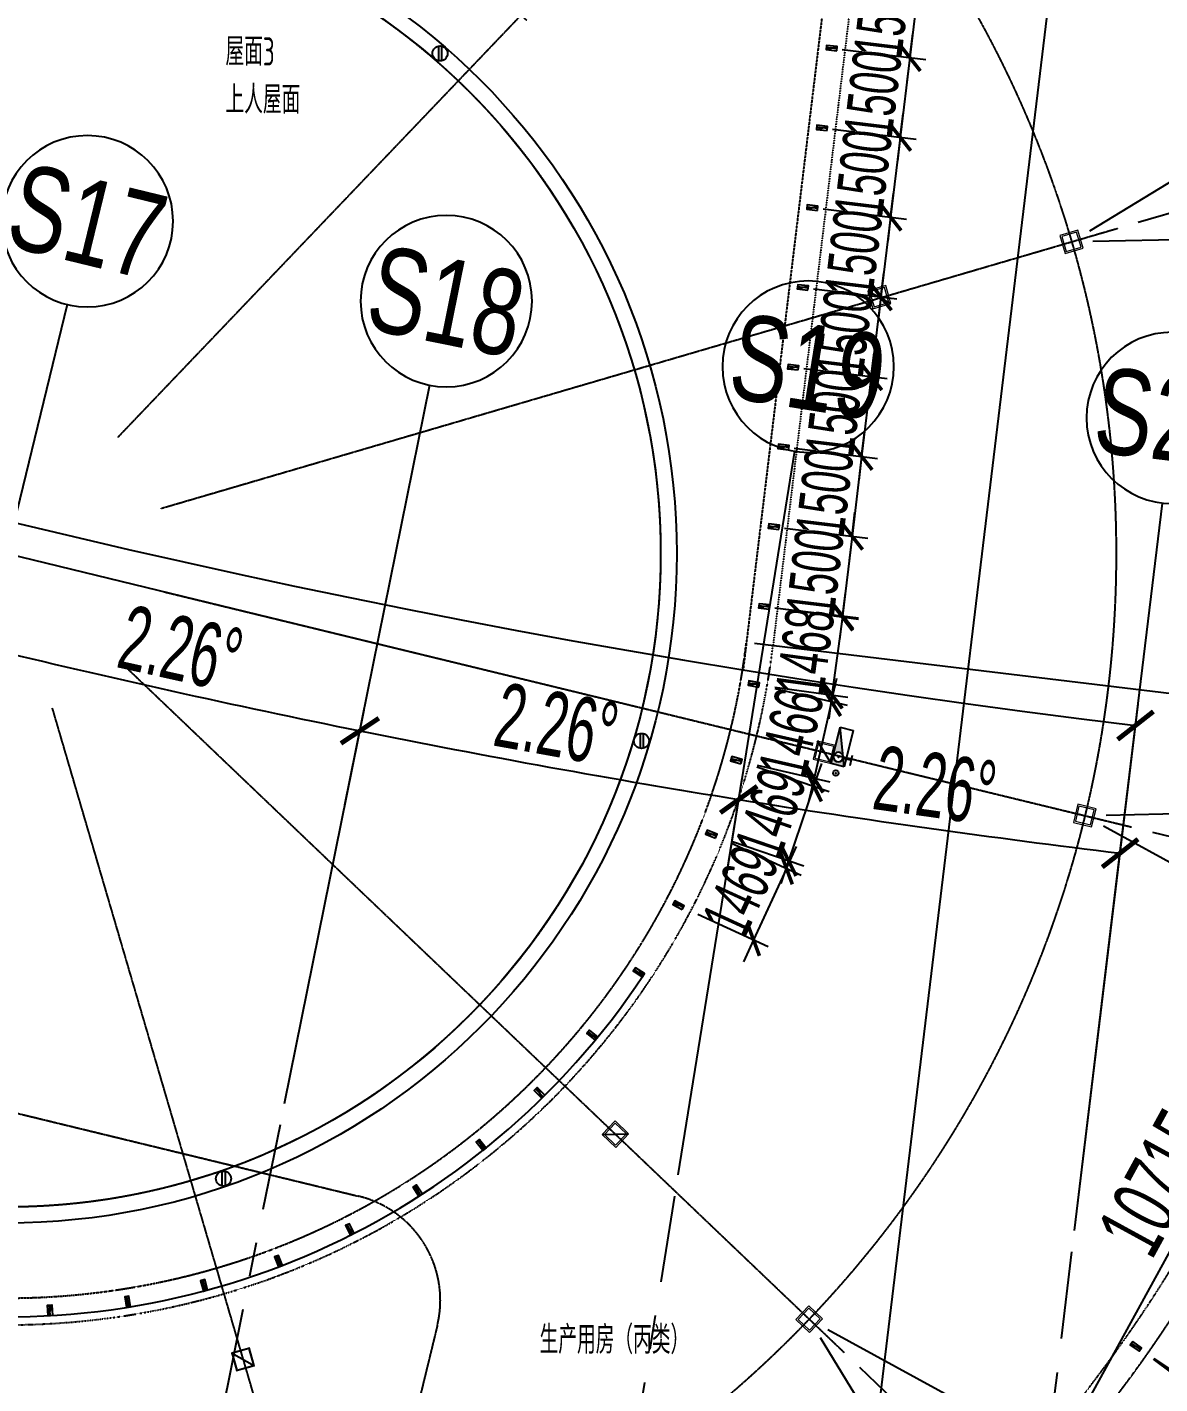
# Model space of a CAD drawing. Extents: x -668578 to 2331563, y -1202445 to 1620273.
# Drawn here: x 837831 to 858967, y 99493 to 124823 of the extents above; entities that cross this region are included whole.
import ezdxf
from ezdxf.enums import TextEntityAlignment as Align

# ---------------------------------------------------------------- set-up
doc = ezdxf.new("R2010")
doc.units = 0
for name, pattern in [('CENTER2', [28.575, 19.05, -3.175, 3.175, -3.175]), ('Continuous-STLayerSet-Col', [0]), ('DASH', [0.35, 0.25, -0.1]), ('DOT2', [0.125, 0, -0.125]), ('DOTE', [2.42, 2, -0.2, 0.02, -0.2])]:
    doc.linetypes.add(name, pattern=pattern)
doc.layers.get('0').update_dxf_attribs({"color": 8})
doc.layers.get('Defpoints').update_dxf_attribs({"color": 8})
for name, color, linetype in [('#标注', 8, 'Continuous'), ('#轴线', 8, 'CENTER2'), ('A-AL', 8, 'Continuous'), ('A-DIMS-150', 8, 'Continuous'), ('A-FLOR-OTLN', 8, 'DOT2'), ('A-ROOF-DRAN', 8, 'Continuous'), ('A-WIND-FRAM', 8, 'Continuous'), ('C-AXIS', 8, 'DOTE'), ('dim', 8, 'Continuous'), ('EQUIP_雨水斗', 8, 'Continuous'), ('G-PATT', 8, 'Continuous'), ('PUB_HATCH', 8, 'Continuous'), ('建-文字', 8, 'Continuous'), ('水-消防-消火栓', 8, 'Continuous'), ('水-消防-消火栓-标识', 8, 'Continuous')]:
    doc.layers.add(name, color=color, linetype=linetype)
doc.layers.add('平立面图柱', color=8, linetype='Continuous', lineweight=18)
doc.styles.add('JHZX', font='jrs.shx', dxfattribs={"width": 0.6, "bigfont": 'jhz.shx'})
doc.styles.add('XD2008', font='xd-hzs.shx', dxfattribs={"width": 0.7, "bigfont": 'xd-hztxt.shx'})
doc.dimstyles.new('JZBZ-300', dxfattribs={"dimscale": 300, "dimtxt": 3, "dimasz": 1.5, "dimexe": 1, "dimexo": 1, "dimgap": 0.5, "dimtad": 1, "dimdec": 0, "dimdsep": 46, "dimtxsty": 'JHZX', "dimblk1": 'ARCHTICK', "dimblk2": 'ARCHTICK', "dimsah": 1, "dimcen": 0, "dimclrd": 1, "dimclre": 1, "dimclrt": 2, "dimazin": 2, "dimtfac": 1, "dimtdec": 0, "dimtix": 1, "dimtmove": 0, "dimatfit": 3, "dimfxl": 0, "dimtolj": 1, "dimlwd": -1, "dimlwe": -1, "dimarcsym": 0})
doc.dimstyles.new('JZBZ-400', dxfattribs={"dimscale": 400, "dimtxt": 3, "dimasz": 1.5, "dimexe": 1, "dimexo": 1, "dimgap": 0.5, "dimtad": 1, "dimdec": 0, "dimdsep": 46, "dimtxsty": 'JHZX', "dimblk1": 'ARCHTICK', "dimblk2": 'ARCHTICK', "dimsah": 1, "dimcen": 0, "dimclrd": 1, "dimclre": 1, "dimclrt": 2, "dimazin": 2, "dimtfac": 1, "dimtdec": 0, "dimtix": 1, "dimtmove": 0, "dimatfit": 3, "dimfxl": 0, "dimtolj": 1, "dimlwd": -1, "dimlwe": -1, "dimarcsym": 0})

# ---------------------------------------------------------------- blocks, each defined once
blk = doc.blocks.new('_ARCHTICK')
at = {"color": 0, "linetype": 'ByBlock', "const_width": 0.15}
blk.add_lwpolyline([(-0.5, -0.5), (0.5, 0.5)], dxfattribs=at)
blk = doc.blocks.new('*D2918')
at = {"layer": '#标注', "ltscale": 300, "transparency": 16777216}
for p, q in [((52517, 44290), (60086, 50671)), ((174425, -21557), (175612, -11729))]:
    blk.add_line(p, q, dxfattribs=at)
blk.add_arc((197092, 166179), 179600, 220.13382, 263.11563, dxfattribs=at)
at = {"layer": 'Defpoints', "color": 0, "ltscale": 300, "transparency": 16777216}
for p in [(197092, 166179), (52212, 44032), (92699, 20035), (174378, -21955)]:
    blk.add_point(p, dxfattribs=at)
at = {"layer": '#标注', "ltscale": 300, "transparency": 16777216, "xscale": 600, "yscale": 600, "zscale": 600}
for p, rotation in [((59781, 50414), 130.1338192809486), ((175564, -12126), 353.1156299250185)]:
    blk.add_blockref('_ARCHTICK', p, dxfattribs=dict(at, rotation=rotation))
at = {"layer": '#标注', "ltscale": 300, "transparency": 16777216, "insert": (112118, 8861), "char_height": 1200, "attachment_point": 5, "rotation": 331.6247, "style": 'JHZX'}
blk.add_mtext('\\A1;42.98°', dxfattribs=at)
blk = doc.blocks.new('*D2936')
at = {"layer": '#标注', "ltscale": 300, "transparency": 16777216}
for p, q in [((152399, -17563), (154172, -10276)), ((159687, -19184), (161170, -11833))]:
    blk.add_line(p, q, dxfattribs=at)
blk.add_arc((197092, 166179), 182000, 256.32903, 258.59123, dxfattribs=at)
at = {"layer": 'Defpoints', "color": 0, "ltscale": 300, "transparency": 16777216}
for p in [(197092, 166179), (156408, -11215), (152305, -17952), (159608, -19576)]:
    blk.add_point(p, dxfattribs=at)
at = {"layer": '#标注', "ltscale": 300, "transparency": 16777216, "xscale": 600, "yscale": 600, "zscale": 600}
for p, rotation in [((154077, -10665), 166.329028023139), ((161091, -12225), 348.5912288879856)]:
    blk.add_blockref('_ARCHTICK', p, dxfattribs=dict(at, rotation=rotation))
at = {"layer": '#标注', "ltscale": 300, "transparency": 16777216, "insert": (157750, -10698), "char_height": 1200, "attachment_point": 5, "rotation": 347.4601, "style": 'JHZX'}
blk.add_mtext('\\A1;2.26°', dxfattribs=at)
blk = doc.blocks.new('*D2937')
at = {"layer": '#标注', "ltscale": 300, "transparency": 16777216}
for p, q in [((159687, -19184), (161170, -11833)), ((167033, -20516), (168225, -13112))]:
    blk.add_line(p, q, dxfattribs=at)
blk.add_arc((197092, 166179), 182000, 258.59123, 260.85343, dxfattribs=at)
at = {"layer": 'Defpoints', "color": 0, "ltscale": 300, "transparency": 16777216}
for p in [(197092, 166179), (163442, -12683), (159608, -19576), (166969, -20911)]:
    blk.add_point(p, dxfattribs=at)
at = {"layer": '#标注', "ltscale": 300, "transparency": 16777216, "xscale": 600, "yscale": 600, "zscale": 600}
for p, rotation in [((161091, -12225), 168.5912288879845), ((168161, -13507), 350.8534291851971)]:
    blk.add_blockref('_ARCHTICK', p, dxfattribs=dict(at, rotation=rotation))
at = {"layer": '#标注', "ltscale": 300, "transparency": 16777216, "insert": (164763, -12113), "char_height": 1200, "attachment_point": 5, "rotation": 349.7223, "style": 'JHZX'}
blk.add_mtext('\\A1;2.26°', dxfattribs=at)
blk = doc.blocks.new('*D2938')
at = {"layer": '#标注', "ltscale": 300, "transparency": 16777216}
for p, q in [((167033, -20516), (168225, -13112)), ((174425, -21557), (175324, -14111))]:
    blk.add_line(p, q, dxfattribs=at)
blk.add_arc((197092, 166179), 182000, 260.85343, 263.11563, dxfattribs=at)
at = {"layer": 'Defpoints', "color": 0, "ltscale": 300, "transparency": 16777216}
for p in [(197092, 166179), (170529, -13872), (166969, -20911), (174378, -21955)]:
    blk.add_point(p, dxfattribs=at)
at = {"layer": '#标注', "ltscale": 300, "transparency": 16777216, "xscale": 600, "yscale": 600, "zscale": 600}
for p, rotation in [((168161, -13507), 170.8534291851998), ((175277, -14509), 353.115629925021)]:
    blk.add_blockref('_ARCHTICK', p, dxfattribs=dict(at, rotation=rotation))
at = {"layer": '#标注', "ltscale": 300, "transparency": 16777216, "insert": (171826, -13251), "char_height": 1200, "attachment_point": 5, "rotation": 351.9845, "style": 'JHZX'}
blk.add_mtext('\\A1;2.26°', dxfattribs=at)
blk = doc.blocks.new('*D2939')
at = {"layer": '#标注', "ltscale": 300, "transparency": 16777216}
for p, q in [((-1773, -1481), (-9342, -7863)), ((165914, -92056), (164727, -101884))]:
    blk.add_line(p, q, dxfattribs=at)
blk.add_arc((197092, 166179), 269610, 220.13382, 263.11563, dxfattribs=at)
at = {"layer": 'Defpoints', "color": 0, "ltscale": 300, "transparency": 16777216}
for p in [(197092, 166179), (-1467, -1224), (40380, -53208), (165962, -91659)]:
    blk.add_point(p, dxfattribs=at)
at = {"layer": '#标注', "ltscale": 300, "transparency": 16777216, "xscale": 600, "yscale": 600, "zscale": 600}
for p, rotation in [((-9036, -7605), 130.1338192809485), ((164775, -101487), 353.1156299250187)]:
    blk.add_blockref('_ARCHTICK', p, dxfattribs=dict(at, rotation=rotation))
at = {"layer": '#标注', "ltscale": 300, "transparency": 16777216, "insert": (69342, -70334), "char_height": 1200, "attachment_point": 5, "rotation": 331.6247, "style": 'JHZX'}
blk.add_mtext('\\A1;42.98°', dxfattribs=at)
blk = doc.blocks.new('*U2924')
at = {"linetype": 'ByBlock'}
blk.add_line((0, -20), (0, 0), dxfattribs=at)
blk.add_circle((0, -24), 4, dxfattribs=at)
at = {"color": 253, "linetype": 'ByBlock', "style": 'JHZX', "width": 0.75}
blk.add_attdef('AXES', text='', height=4, dxfattribs=at).set_placement((0, -24), align=Align.MIDDLE_CENTER)
blk = doc.blocks.new('*D2978')
at = {"layer": '#标注', "ltscale": 300, "transparency": 16777216}
for p, q in [((170416, -24107), (175840, -29286)), ((160688, -30028), (162797, -37226))]:
    blk.add_line(p, q, dxfattribs=at)
blk.add_arc((154503, -8916), 29100, 286.329, 316.329, dxfattribs=at)
at = {"layer": 'Defpoints', "color": 0, "ltscale": 300, "transparency": 16777216}
for p in [(154503, -8916), (170126, -23831), (160576, -29644), (167409, -34997)]:
    blk.add_point(p, dxfattribs=at)
at = {"layer": '#标注', "ltscale": 300, "transparency": 16777216, "xscale": 600, "yscale": 600, "zscale": 600}
for p, rotation in [((175551, -29010), 46.32902802312653), ((162684, -36842), 196.3290280231278)]:
    blk.add_blockref('_ARCHTICK', p, dxfattribs=dict(at, rotation=rotation))
at = {"layer": '#标注', "ltscale": 300, "transparency": 16777216, "insert": (169217, -33089), "char_height": 1200, "attachment_point": 5, "rotation": 31.329, "style": 'JHZX'}
blk.add_mtext('\\A1;30°', dxfattribs=at)
blk = doc.blocks.new('*D2942')
at = {"layer": '#标注', "ltscale": 300, "transparency": 16777216}
for p, q in [((175879, -14115), (183167, -15888)), ((170416, -24107), (175840, -29286))]:
    blk.add_line(p, q, dxfattribs=at)
blk.add_arc((154503, -8916), 29100, 316.329, 346.329, dxfattribs=at)
at = {"layer": 'Defpoints', "color": 0, "ltscale": 300, "transparency": 16777216}
for p in [(154503, -8916), (175491, -14021), (170126, -23831), (178721, -25049)]:
    blk.add_point(p, dxfattribs=at)
at = {"layer": '#标注', "ltscale": 300, "transparency": 16777216, "xscale": 600, "yscale": 600, "zscale": 600}
for p, rotation in [((182778, -15793), 76.3290280231253), ((175551, -29010), 226.3290280231266)]:
    blk.add_blockref('_ARCHTICK', p, dxfattribs=dict(at, rotation=rotation))
at = {"layer": '#标注', "ltscale": 300, "transparency": 16777216, "insert": (179333, -22493), "char_height": 1200, "attachment_point": 5, "rotation": 61.329, "style": 'JHZX'}
blk.add_mtext('\\A1;30°', dxfattribs=at)
blk = doc.blocks.new('*D2943')
at = {"layer": '#标注', "ltscale": 300, "transparency": 16777216}
for p, q in [((175615, -2730), (182813, -622)), ((175879, -14115), (183167, -15888))]:
    blk.add_line(p, q, dxfattribs=at)
blk.add_arc((154503, -8916), 29100, 346.329, 16.329, dxfattribs=at)
at = {"layer": 'Defpoints', "color": 0, "ltscale": 300, "transparency": 16777216}
for p in [(175231, -2843), (154503, -8916), (183543, -10779), (175491, -14021)]:
    blk.add_point(p, dxfattribs=at)
at = {"layer": '#标注', "ltscale": 300, "transparency": 16777216, "xscale": 600, "yscale": 600, "zscale": 600}
for p, rotation in [((182429, -734), 106.3290280231238), ((182778, -15793), 256.3290280231252)]:
    blk.add_blockref('_ARCHTICK', p, dxfattribs=dict(at, rotation=rotation))
at = {"layer": '#标注', "ltscale": 300, "transparency": 16777216, "insert": (184395, -8222), "char_height": 1200, "attachment_point": 5, "rotation": 271.329, "style": 'JHZX'}
blk.add_mtext('\\A1;30°', dxfattribs=at)
blk = doc.blocks.new('*D2944')
at = {"layer": '#标注', "ltscale": 300, "transparency": 16777216}
for p, q in [((169694, 6997), (174873, 12422)), ((175615, -2730), (182813, -622))]:
    blk.add_line(p, q, dxfattribs=at)
blk.add_arc((154503, -8916), 29100, 16.329, 46.329, dxfattribs=at)
at = {"layer": 'Defpoints', "color": 0, "ltscale": 300, "transparency": 16777216}
for p in [(169418, 6708), (180584, 3991), (175231, -2843), (154503, -8916)]:
    blk.add_point(p, dxfattribs=at)
at = {"layer": '#标注', "ltscale": 300, "transparency": 16777216, "xscale": 600, "yscale": 600, "zscale": 600}
for p, rotation in [((174597, 12133), 136.3290280231255), ((182429, -734), 286.3290280231241)]:
    blk.add_blockref('_ARCHTICK', p, dxfattribs=dict(at, rotation=rotation))
at = {"layer": '#标注', "ltscale": 300, "transparency": 16777216, "insert": (180043, 6631), "char_height": 1200, "attachment_point": 5, "rotation": 301.329, "style": 'JHZX'}
blk.add_mtext('\\A1;30°', dxfattribs=at)
blk = doc.blocks.new('*D2989')
at = {"layer": '#标注', "ltscale": 300, "transparency": 16777216}
for p, q in [((169683, -23551), (172437, -28076)), ((163077, -33305), (172229, -27734)), ((160530, -29122), (163285, -33647))]:
    blk.add_line(p, q, dxfattribs=at)
at = {"layer": 'Defpoints', "color": 0, "ltscale": 300, "transparency": 16777216}
for p in [(169475, -23209), (172229, -27734), (160322, -28781)]:
    blk.add_point(p, dxfattribs=at)
at = {"layer": '#标注', "ltscale": 300, "transparency": 16777216, "xscale": 600, "yscale": 600, "zscale": 600}
for p, rotation in [((172229, -27734), 31.32902802313587), ((163077, -33305), 211.3290280231358)]:
    blk.add_blockref('_ARCHTICK', p, dxfattribs=dict(at, rotation=rotation))
at = {"layer": '#标注', "ltscale": 300, "transparency": 16777216, "insert": (167237, -29836), "char_height": 1200, "attachment_point": 5, "rotation": 31.329, "style": 'JHZX'}
blk.add_mtext('\\A1;10715', dxfattribs=at)
blk = doc.blocks.new('*D2979')
at = {"layer": '#标注', "ltscale": 300, "transparency": 16777216}
for p, q in [((169138, 6265), (173663, 9019)), ((173321, 8811), (178892, -342)), ((174709, -2888), (179234, -134))]:
    blk.add_line(p, q, dxfattribs=at)
at = {"layer": 'Defpoints', "color": 0, "ltscale": 300, "transparency": 16777216}
for p in [(168796, 6057), (178892, -342), (174368, -3096)]:
    blk.add_point(p, dxfattribs=at)
at = {"layer": '#标注', "ltscale": 300, "transparency": 16777216, "xscale": 600, "yscale": 600, "zscale": 600}
for p, rotation in [((173321, 8811), 121.3290280231698), ((178892, -342), 301.3290280231699)]:
    blk.add_blockref('_ARCHTICK', p, dxfattribs=dict(at, rotation=rotation))
at = {"layer": '#标注', "ltscale": 300, "transparency": 16777216, "insert": (176790, 4651), "char_height": 1200, "attachment_point": 5, "rotation": 301.329, "style": 'JHZX'}
blk.add_mtext('\\A1;10715', dxfattribs=at)
blk = doc.blocks.new('*D2980')
at = {"layer": '#标注', "ltscale": 300, "transparency": 16777216}
for p, q in [((174967, -14000), (179615, -16541)), ((174123, -25751), (179264, -16349)), ((169826, -23401), (174474, -25942))]:
    blk.add_line(p, q, dxfattribs=at)
at = {"layer": 'Defpoints', "color": 0, "ltscale": 300, "transparency": 16777216}
for p in [(174616, -13808), (179264, -16349), (169475, -23209)]:
    blk.add_point(p, dxfattribs=at)
at = {"layer": '#标注', "ltscale": 300, "transparency": 16777216, "xscale": 600, "yscale": 600, "zscale": 600}
for p, rotation in [((179264, -16349), 61.32902802313133), ((174123, -25751), 241.3290280231313)]:
    blk.add_blockref('_ARCHTICK', p, dxfattribs=dict(at, rotation=rotation))
at = {"layer": '#标注', "ltscale": 300, "transparency": 16777216, "insert": (175991, -20666), "char_height": 1200, "attachment_point": 5, "rotation": 61.329, "style": 'JHZX'}
blk.add_mtext('\\A1;10715', dxfattribs=at)
blk = doc.blocks.new('*D2981')
at = {"layer": '#标注', "ltscale": 300, "transparency": 16777216}
for p, q in [((174768, -3086), (180063, -2964)), ((179663, -2973), (179912, -13685)), ((175016, -13799), (180312, -13676))]:
    blk.add_line(p, q, dxfattribs=at)
at = {"layer": 'Defpoints', "color": 0, "ltscale": 300, "transparency": 16777216}
for p in [(174368, -3096), (174616, -13808), (179912, -13685)]:
    blk.add_point(p, dxfattribs=at)
at = {"layer": '#标注', "ltscale": 300, "transparency": 16777216, "xscale": 600, "yscale": 600, "zscale": 600}
for p, rotation in [((179663, -2973), 91.3290280230972), ((179912, -13685), 271.3290280230972)]:
    blk.add_blockref('_ARCHTICK', p, dxfattribs=dict(at, rotation=rotation))
at = {"layer": '#标注', "ltscale": 300, "transparency": 16777216, "insert": (180587, -8310), "char_height": 1200, "attachment_point": 5, "rotation": 271.329, "style": 'JHZX'}
blk.add_mtext('\\A1;10715', dxfattribs=at)
blk = doc.blocks.new('*D375')
at = {"layer": 'Defpoints', "color": 0, "ltscale": 300, "transparency": 16777216}
for p in [(859428, 101377), (858603, 100133), (860455, 98904)]:
    blk.add_point(p, dxfattribs=at)
at = {"layer": 'dim', "color": 1, "ltscale": 300, "transparency": 16777216}
for p, q in [((859678, 101212), (861530, 99983)), ((861280, 100149), (861529, 100524)), ((861280, 100149), (860455, 98904)), ((858853, 99967), (860705, 98739)), ((860455, 98904), (860206, 98529))]:
    blk.add_line(p, q, dxfattribs=at)
at = {"layer": 'dim', "color": 1, "ltscale": 300, "transparency": 16777216, "xscale": 450, "yscale": 450, "zscale": 450}
for p, rotation in [((861280, 100149), 236.439483456222), ((860455, 98904), 56.43948345622199)]:
    blk.add_blockref('_ARCHTICK', p, dxfattribs=dict(at, rotation=rotation))
at = {"layer": 'dim', "color": 2, "ltscale": 300, "transparency": 16777216, "insert": (860368, 99858), "char_height": 900, "attachment_point": 5, "rotation": 56.4395, "style": 'JHZX'}
blk.add_mtext('\\A1;1493', dxfattribs=at)
blk = doc.blocks.new('*D376')
at = {"layer": 'Defpoints', "color": 0, "ltscale": 300, "transparency": 16777216}
for p in [(858603, 100133), (857709, 98937), (859454, 97634)]:
    blk.add_point(p, dxfattribs=at)
at = {"layer": 'dim', "color": 1, "ltscale": 300, "transparency": 16777216}
for p, q in [((858843, 99954), (860588, 98651)), ((860348, 98830), (860617, 99191)), ((860348, 98830), (859454, 97634)), ((857950, 98757), (859695, 97454)), ((859454, 97634), (859185, 97273))]:
    blk.add_line(p, q, dxfattribs=at)
at = {"layer": 'dim', "color": 1, "ltscale": 300, "transparency": 16777216, "xscale": 450, "yscale": 450, "zscale": 450}
for p, rotation in [((860348, 98830), 233.2523697657277), ((859454, 97634), 53.25236976572771)]:
    blk.add_blockref('_ARCHTICK', p, dxfattribs=dict(at, rotation=rotation))
at = {"layer": 'dim', "color": 2, "ltscale": 300, "transparency": 16777216, "insert": (859420, 98591), "char_height": 900, "attachment_point": 5, "rotation": 53.2524, "style": 'JHZX'}
blk.add_mtext('\\A1;1493', dxfattribs=at)
blk = doc.blocks.new('*D474')
at = {"layer": 'Defpoints', "color": 0, "ltscale": 300, "transparency": 16777216}
for p in [(852924, 125931), (852744, 124442), (854302, 124254)]:
    blk.add_point(p, dxfattribs=at)
at = {"layer": 'dim', "color": 1, "ltscale": 300, "transparency": 16777216}
for p, q in [((854482, 125743), (854536, 126190)), ((853222, 125895), (854780, 125707)), ((854482, 125743), (854302, 124254)), ((853042, 124406), (854600, 124218)), ((854302, 124254), (854249, 123807))]:
    blk.add_line(p, q, dxfattribs=at)
at = {"layer": 'dim', "color": 1, "ltscale": 300, "transparency": 16777216, "xscale": 450, "yscale": 450, "zscale": 450}
for p, rotation in [((854482, 125743), 263.1156296219622), ((854302, 124254), 83.11562962196214)]:
    blk.add_blockref('_ARCHTICK', p, dxfattribs=dict(at, rotation=rotation))
at = {"layer": 'dim', "color": 2, "ltscale": 300, "transparency": 16777216, "insert": (853797, 125071), "char_height": 900, "attachment_point": 5, "rotation": 83.1156, "style": 'JHZX'}
blk.add_mtext('\\A1;1500', dxfattribs=at)
blk = doc.blocks.new('*D475')
at = {"layer": 'Defpoints', "color": 0, "ltscale": 300, "transparency": 16777216}
for p in [(852744, 124442), (852565, 122953), (854123, 122765)]:
    blk.add_point(p, dxfattribs=at)
at = {"layer": 'dim', "color": 1, "ltscale": 300, "transparency": 16777216}
for p, q in [((854302, 124254), (854356, 124701)), ((853042, 124406), (854600, 124218)), ((854302, 124254), (854123, 122765)), ((852862, 122917), (854420, 122729)), ((854123, 122765), (854069, 122318))]:
    blk.add_line(p, q, dxfattribs=at)
at = {"layer": 'dim', "color": 1, "ltscale": 300, "transparency": 16777216, "xscale": 450, "yscale": 450, "zscale": 450}
for p, rotation in [((854302, 124254), 263.1156296219622), ((854123, 122765), 83.11562962196214)]:
    blk.add_blockref('_ARCHTICK', p, dxfattribs=dict(at, rotation=rotation))
at = {"layer": 'dim', "color": 2, "ltscale": 300, "transparency": 16777216, "insert": (853617, 123581), "char_height": 900, "attachment_point": 5, "rotation": 83.1156, "style": 'JHZX'}
blk.add_mtext('\\A1;1500', dxfattribs=at)
blk = doc.blocks.new('*D476')
at = {"layer": 'Defpoints', "color": 0, "ltscale": 300, "transparency": 16777216}
for p in [(852565, 122953), (852385, 121464), (853943, 121276)]:
    blk.add_point(p, dxfattribs=at)
at = {"layer": 'dim', "color": 1, "ltscale": 300, "transparency": 16777216}
for p, q in [((854123, 122765), (854177, 123212)), ((852862, 122917), (854420, 122729)), ((854123, 122765), (853943, 121276)), ((852683, 121428), (854241, 121240)), ((853943, 121276), (853889, 120829))]:
    blk.add_line(p, q, dxfattribs=at)
at = {"layer": 'dim', "color": 1, "ltscale": 300, "transparency": 16777216, "xscale": 450, "yscale": 450, "zscale": 450}
for p, rotation in [((854123, 122765), 263.1156296219622), ((853943, 121276), 83.11562962196214)]:
    blk.add_blockref('_ARCHTICK', p, dxfattribs=dict(at, rotation=rotation))
at = {"layer": 'dim', "color": 2, "ltscale": 300, "transparency": 16777216, "insert": (853437, 122092), "char_height": 900, "attachment_point": 5, "rotation": 83.1156, "style": 'JHZX'}
blk.add_mtext('\\A1;1500', dxfattribs=at)
blk = doc.blocks.new('*D477')
at = {"layer": 'Defpoints', "color": 0, "ltscale": 300, "transparency": 16777216}
for p in [(852385, 121464), (852205, 119975), (853763, 119787)]:
    blk.add_point(p, dxfattribs=at)
at = {"layer": 'dim', "color": 1, "ltscale": 300, "transparency": 16777216}
for p, q in [((853943, 121276), (853997, 121722)), ((852683, 121428), (854241, 121240)), ((853943, 121276), (853763, 119787)), ((852503, 119939), (854061, 119751)), ((853763, 119787), (853709, 119340))]:
    blk.add_line(p, q, dxfattribs=at)
at = {"layer": 'dim', "color": 1, "ltscale": 300, "transparency": 16777216, "xscale": 450, "yscale": 450, "zscale": 450}
for p, rotation in [((853943, 121276), 263.1156296219622), ((853763, 119787), 83.11562962196214)]:
    blk.add_blockref('_ARCHTICK', p, dxfattribs=dict(at, rotation=rotation))
at = {"layer": 'dim', "color": 2, "ltscale": 300, "transparency": 16777216, "insert": (853257, 120603), "char_height": 900, "attachment_point": 5, "rotation": 83.1156, "style": 'JHZX'}
blk.add_mtext('\\A1;1500', dxfattribs=at)
blk = doc.blocks.new('*D478')
at = {"layer": 'Defpoints', "color": 0, "ltscale": 300, "transparency": 16777216}
for p in [(852205, 119975), (852025, 118485), (853583, 118297)]:
    blk.add_point(p, dxfattribs=at)
at = {"layer": 'dim', "color": 1, "ltscale": 300, "transparency": 16777216}
for p, q in [((853763, 119787), (853817, 120233)), ((852503, 119939), (854061, 119751)), ((853763, 119787), (853583, 118297)), ((852323, 118450), (853881, 118261)), ((853583, 118297), (853529, 117851))]:
    blk.add_line(p, q, dxfattribs=at)
at = {"layer": 'dim', "color": 1, "ltscale": 300, "transparency": 16777216, "xscale": 450, "yscale": 450, "zscale": 450}
for p, rotation in [((853763, 119787), 263.1156296219622), ((853583, 118297), 83.11562962196214)]:
    blk.add_blockref('_ARCHTICK', p, dxfattribs=dict(at, rotation=rotation))
at = {"layer": 'dim', "color": 2, "ltscale": 300, "transparency": 16777216, "insert": (853077, 119114), "char_height": 900, "attachment_point": 5, "rotation": 83.1156, "style": 'JHZX'}
blk.add_mtext('\\A1;1500', dxfattribs=at)
blk = doc.blocks.new('*D479')
at = {"layer": 'Defpoints', "color": 0, "ltscale": 300, "transparency": 16777216}
for p in [(852025, 118485), (851845, 116996), (853403, 116808)]:
    blk.add_point(p, dxfattribs=at)
at = {"layer": 'dim', "color": 1, "ltscale": 300, "transparency": 16777216}
for p, q in [((853583, 118297), (853637, 118744)), ((852323, 118450), (853881, 118261)), ((853583, 118297), (853403, 116808)), ((852143, 116960), (853701, 116772)), ((853403, 116808), (853350, 116361))]:
    blk.add_line(p, q, dxfattribs=at)
at = {"layer": 'dim', "color": 1, "ltscale": 300, "transparency": 16777216, "xscale": 450, "yscale": 450, "zscale": 450}
for p, rotation in [((853583, 118297), 263.1156296219622), ((853403, 116808), 83.11562962196214)]:
    blk.add_blockref('_ARCHTICK', p, dxfattribs=dict(at, rotation=rotation))
at = {"layer": 'dim', "color": 2, "ltscale": 300, "transparency": 16777216, "insert": (852898, 117625), "char_height": 900, "attachment_point": 5, "rotation": 83.1156, "style": 'JHZX'}
blk.add_mtext('\\A1;1500', dxfattribs=at)
blk = doc.blocks.new('*D480')
at = {"layer": 'Defpoints', "color": 0, "ltscale": 300, "transparency": 16777216}
for p in [(851845, 116996), (851666, 115507), (853224, 115319)]:
    blk.add_point(p, dxfattribs=at)
at = {"layer": 'dim', "color": 1, "ltscale": 300, "transparency": 16777216}
for p, q in [((853403, 116808), (853457, 117255)), ((852143, 116960), (853701, 116772)), ((853403, 116808), (853224, 115319)), ((851963, 115471), (853521, 115283)), ((853224, 115319), (853170, 114872))]:
    blk.add_line(p, q, dxfattribs=at)
at = {"layer": 'dim', "color": 1, "ltscale": 300, "transparency": 16777216, "xscale": 450, "yscale": 450, "zscale": 450}
for p, rotation in [((853403, 116808), 263.1156296219622), ((853224, 115319), 83.11562962196214)]:
    blk.add_blockref('_ARCHTICK', p, dxfattribs=dict(at, rotation=rotation))
at = {"layer": 'dim', "color": 2, "ltscale": 300, "transparency": 16777216, "insert": (852718, 116136), "char_height": 900, "attachment_point": 5, "rotation": 83.1156, "style": 'JHZX'}
blk.add_mtext('\\A1;1500', dxfattribs=at)
blk = doc.blocks.new('*D481')
at = {"layer": 'Defpoints', "color": 0, "ltscale": 300, "transparency": 16777216}
for p in [(851666, 115507), (851486, 114018), (853044, 113830)]:
    blk.add_point(p, dxfattribs=at)
at = {"layer": 'dim', "color": 1, "ltscale": 300, "transparency": 16777216}
for p, q in [((853224, 115319), (853278, 115766)), ((851963, 115471), (853521, 115283)), ((853224, 115319), (853044, 113830)), ((851784, 113982), (853342, 113794)), ((853044, 113830), (852990, 113383))]:
    blk.add_line(p, q, dxfattribs=at)
at = {"layer": 'dim', "color": 1, "ltscale": 300, "transparency": 16777216, "xscale": 450, "yscale": 450, "zscale": 450}
for p, rotation in [((853224, 115319), 263.1156296219622), ((853044, 113830), 83.11562962196214)]:
    blk.add_blockref('_ARCHTICK', p, dxfattribs=dict(at, rotation=rotation))
at = {"layer": 'dim', "color": 2, "ltscale": 300, "transparency": 16777216, "insert": (852538, 114646), "char_height": 900, "attachment_point": 5, "rotation": 83.1156, "style": 'JHZX'}
blk.add_mtext('\\A1;1500', dxfattribs=at)
blk = doc.blocks.new('*D482')
at = {"layer": 'Defpoints', "color": 0, "ltscale": 300, "transparency": 16777216}
for p in [(851684, 113994), (851488, 112539), (852849, 112356)]:
    blk.add_point(p, dxfattribs=at)
at = {"layer": 'dim', "color": 1, "ltscale": 300, "transparency": 16777216}
for p, q in [((853044, 113811), (853104, 114257)), ((851982, 113954), (853342, 113771)), ((853044, 113811), (852849, 112356)), ((851786, 112499), (853146, 112316)), ((852849, 112356), (852789, 111910))]:
    blk.add_line(p, q, dxfattribs=at)
at = {"layer": 'dim', "color": 1, "ltscale": 300, "transparency": 16777216, "xscale": 450, "yscale": 450, "zscale": 450}
for p, rotation in [((853044, 113811), 262.3346893337514), ((852849, 112356), 82.33468933375144)]:
    blk.add_blockref('_ARCHTICK', p, dxfattribs=dict(at, rotation=rotation))
at = {"layer": 'dim', "color": 2, "ltscale": 300, "transparency": 16777216, "insert": (852352, 113164), "char_height": 900, "attachment_point": 5, "rotation": 82.3347, "style": 'JHZX'}
blk.add_mtext('\\A1;1468', dxfattribs=at)
blk = doc.blocks.new('*D483')
at = {"layer": 'Defpoints', "color": 0, "ltscale": 300, "transparency": 16777216}
for p in [(851488, 112539), (851162, 111110), (852514, 110801)]:
    blk.add_point(p, dxfattribs=at)
at = {"layer": 'dim', "color": 1, "ltscale": 300, "transparency": 16777216}
for p, q in [((851781, 112473), (853133, 112164)), ((852841, 112230), (852941, 112669)), ((852841, 112230), (852514, 110801)), ((851454, 111043), (852807, 110734)), ((852514, 110801), (852414, 110362))]:
    blk.add_line(p, q, dxfattribs=at)
at = {"layer": 'dim', "color": 1, "ltscale": 300, "transparency": 16777216, "xscale": 450, "yscale": 450, "zscale": 450}
for p, rotation in [((852841, 112230), 257.1304843076357), ((852514, 110801), 77.13048430763568)]:
    blk.add_blockref('_ARCHTICK', p, dxfattribs=dict(at, rotation=rotation))
at = {"layer": 'dim', "color": 2, "ltscale": 300, "transparency": 16777216, "insert": (852093, 111649), "char_height": 900, "attachment_point": 5, "rotation": 77.1305, "style": 'JHZX'}
blk.add_mtext('\\A1;1466', dxfattribs=at)
blk = doc.blocks.new('*D484')
at = {"layer": 'Defpoints', "color": 0, "ltscale": 300, "transparency": 16777216}
for p in [(851162, 111110), (850689, 109719), (852039, 109260)]:
    blk.add_point(p, dxfattribs=at)
at = {"layer": 'dim', "color": 1, "ltscale": 300, "transparency": 16777216}
for p, q in [((851446, 111014), (852796, 110555)), ((852512, 110651), (852657, 111077)), ((852512, 110651), (852039, 109260)), ((850973, 109622), (852323, 109163)), ((852039, 109260), (851894, 108834))]:
    blk.add_line(p, q, dxfattribs=at)
at = {"layer": 'dim', "color": 1, "ltscale": 300, "transparency": 16777216, "xscale": 450, "yscale": 450, "zscale": 450}
for p, rotation in [((852512, 110651), 251.2266449746624), ((852039, 109260), 71.22664497466236)]:
    blk.add_blockref('_ARCHTICK', p, dxfattribs=dict(at, rotation=rotation))
at = {"layer": 'dim', "color": 2, "ltscale": 300, "transparency": 16777216, "insert": (851708, 110149), "char_height": 900, "attachment_point": 5, "rotation": 71.2266, "style": 'JHZX'}
blk.add_mtext('\\A1;1469', dxfattribs=at)
blk = doc.blocks.new('*D485')
at = {"layer": 'Defpoints', "color": 0, "ltscale": 300, "transparency": 16777216}
for p in [(850689, 109719), (850076, 108384), (851385, 107782)]:
    blk.add_point(p, dxfattribs=at)
at = {"layer": 'dim', "color": 1, "ltscale": 300, "transparency": 16777216}
for p, q in [((850962, 109594), (852272, 108992)), ((851999, 109117), (852187, 109526)), ((851999, 109117), (851385, 107782)), ((850348, 108259), (851658, 107657)), ((851385, 107782), (851198, 107373))]:
    blk.add_line(p, q, dxfattribs=at)
at = {"layer": 'dim', "color": 1, "ltscale": 300, "transparency": 16777216, "xscale": 450, "yscale": 450, "zscale": 450}
for p, rotation in [((851999, 109117), 245.3165771191543), ((851385, 107782), 65.31657711915425)]:
    blk.add_blockref('_ARCHTICK', p, dxfattribs=dict(at, rotation=rotation))
at = {"layer": 'dim', "color": 2, "ltscale": 300, "transparency": 16777216, "insert": (851147, 108700), "char_height": 900, "attachment_point": 5, "rotation": 65.3166, "style": 'JHZX'}
blk.add_mtext('\\A1;1469', dxfattribs=at)
blk = doc.blocks.new('*D2887')
at = {"layer": '平立面图柱', "color": 51, "linetype": 'Continuous-STLayerSet-Col', "lineweight": 18}
for p, q in [((119, 217), (-217, 119)), ((-217, 119), (-119, -217)), ((108, 197), (-197, 108)), ((-197, 108), (-108, -197)), ((197, -108), (108, 197)), ((217, -119), (119, 217)), ((-119, -217), (217, -119)), ((-108, -197), (197, -108))]:
    blk.add_line(p, q, dxfattribs=at)
blk = doc.blocks.new('*D2888')
at = {"layer": '平立面图柱', "color": 51, "linetype": 'Continuous-STLayerSet-Col', "lineweight": 18}
for p, q in [((-6, 247), (-247, -6)), ((-5, 205), (-205, -5)), ((247, 6), (-6, 247)), ((205, 5), (-5, 205)), ((5, -205), (205, 5)), ((6, -247), (247, 6)), ((-247, -6), (6, -247)), ((-205, -5), (5, -205))]:
    blk.add_line(p, q, dxfattribs=at)
blk = doc.blocks.new('*D2889')
at = {"layer": '平立面图柱', "color": 51, "linetype": 'Continuous-STLayerSet-Col', "lineweight": 18}
for p, q in [((-129, 211), (-211, -129)), ((-107, 175), (-175, -107)), ((211, 129), (-129, 211)), ((175, 107), (-107, 175)), ((107, -175), (175, 107)), ((129, -211), (211, 129)), ((-211, -129), (129, -211)), ((-175, -107), (107, -175))]:
    blk.add_line(p, q, dxfattribs=at)
blk = doc.blocks.new('*D2892')
at = {"layer": '平立面图柱', "color": 51, "linetype": 'Continuous-STLayerSet-Col', "lineweight": 18}
for p, q in [((119, 217), (-217, 119)), ((-217, 119), (-119, -217)), ((98, 180), (-180, 98)), ((-180, 98), (-98, -180)), ((180, -98), (98, 180)), ((217, -119), (119, 217)), ((-119, -217), (217, -119)), ((-98, -180), (180, -98))]:
    blk.add_line(p, q, dxfattribs=at)
blk = doc.blocks.new('*D2903')
at = {"layer": '平立面图柱', "color": 51, "linetype": 'Continuous-STLayerSet-Col', "lineweight": 18}
for p, q in [((-129, 211), (-211, -129)), ((-107, 175), (-175, -107)), ((211, 129), (-129, 211)), ((175, 107), (-107, 175)), ((107, -175), (175, 107)), ((129, -211), (211, 129)), ((-211, -129), (129, -211)), ((-175, -107), (107, -175))]:
    blk.add_line(p, q, dxfattribs=at)
blk = doc.blocks.new('*D2904')
at = {"layer": '平立面图柱', "color": 51, "linetype": 'Continuous-STLayerSet-Col', "lineweight": 18}
for p, q in [((-129, 211), (-211, -129)), ((-107, 175), (-175, -107)), ((211, 129), (-129, 211)), ((175, 107), (-107, 175)), ((107, -175), (175, 107)), ((129, -211), (211, 129)), ((-211, -129), (129, -211)), ((-175, -107), (107, -175))]:
    blk.add_line(p, q, dxfattribs=at)
blk = doc.blocks.new('*D2905')
at = {"layer": '平立面图柱', "color": 51, "linetype": 'Continuous-STLayerSet-Col', "lineweight": 18}
for p, q in [((119, 217), (-217, 119)), ((-217, 119), (-119, -217)), ((98, 180), (-180, 98)), ((-180, 98), (-98, -180)), ((180, -98), (98, 180)), ((217, -119), (119, 217)), ((-119, -217), (217, -119)), ((-98, -180), (180, -98))]:
    blk.add_line(p, q, dxfattribs=at)
blk = doc.blocks.new('*D2906')
at = {"layer": '平立面图柱', "color": 51, "linetype": 'Continuous-STLayerSet-Col', "lineweight": 18}
for p, q in [((119, 217), (-217, 119)), ((-217, 119), (-119, -217)), ((98, 180), (-180, 98)), ((-180, 98), (-98, -180)), ((180, -98), (98, 180)), ((217, -119), (119, 217)), ((-119, -217), (217, -119)), ((-98, -180), (180, -98))]:
    blk.add_line(p, q, dxfattribs=at)
blk = doc.blocks.new('*D2907')
at = {"layer": '平立面图柱', "color": 51, "linetype": 'Continuous-STLayerSet-Col', "lineweight": 18}
for p, q in [((-6, 247), (-247, -6)), ((-5, 205), (-205, -5)), ((247, 6), (-6, 247)), ((205, 5), (-5, 205)), ((5, -205), (205, 5)), ((6, -247), (247, 6)), ((-247, -6), (6, -247)), ((-205, -5), (5, -205))]:
    blk.add_line(p, q, dxfattribs=at)
blk = doc.blocks.new('*D2908')
at = {"layer": '平立面图柱', "color": 51, "linetype": 'Continuous-STLayerSet-Col', "lineweight": 18}
for p, q in [((-6, 247), (-247, -6)), ((-5, 205), (-205, -5)), ((247, 6), (-6, 247)), ((205, 5), (-5, 205)), ((5, -205), (205, 5)), ((6, -247), (247, 6)), ((-247, -6), (6, -247)), ((-205, -5), (5, -205))]:
    blk.add_line(p, q, dxfattribs=at)
blk = doc.blocks.new('消火栓箱-111')
blk.add_hatch(color=256).paths.add_polyline_path([(-200, -54), (-200, -60, -0.414214), (-110, -150, -1), (-290, -150, -0.414214), (-200, -60), (-200, -54), (-350, 0), (-350, -250), (350, -250)])
for p, q in [((350, 0), (-350, 0)), ((-350, 0), (350, -250)), ((-350, 0), (-350, -250)), ((-300, 100), (-100, 100)), ((-200, -60), (-200, 100)), ((350, -250), (350, 0)), ((-350, -250), (350, -250))]:
    blk.add_line(p, q)
blk.add_circle((-200, -150), 90)
blk.add_point((-200, -150))
at = {"layer": '水-消防-消火栓'}
blk.add_arc((-350, 0), 700, 359.9687, 0, dxfattribs=at)
blk = doc.blocks.new('立管-R75-1')
at = {"linetype": 'Continuous'}
blk.add_circle((0, 0), 75, dxfattribs=at)
blk.add_point((0, 0), dxfattribs=at)
blk = doc.blocks.new('幕墙分隔')
for p, q in [((-40, -100), (40, 100)), ((0, 100), (0, -100))]:
    blk.add_line(p, q)
blk.add_lwpolyline([(-40, 100), (40, 100), (40, -100), (-40, -100)], close=True)
blk = doc.blocks.new('$TwtSys$00000139')
at = {"layer": 'EQUIP_雨水斗'}
for p, q in [((-19, 92), (-19, -92)), ((19, 92), (19, -92))]:
    blk.add_line(p, q, dxfattribs=at)
blk.add_circle((0, 0), 93.8, dxfattribs=at)
blk = doc.blocks.new('hgtbrsrree')
at = {"layer": 'EQUIP_雨水斗', "xscale": 1.5, "yscale": 1.5, "zscale": 1.5}
blk.add_blockref('$TwtSys$00000139', (0, 0), dxfattribs=at)
blk = doc.blocks.new('A$C47405904')
for p, q in [((16064, 4907), (16498, 4670)), ((15384, -3922), (15127, -3499)), ((11109, -10847), (11603, -10835)), ((4190, -14924), (4624, -15162))]:
    blk.add_line(p, q)
at = {"layer": 'A-AL', "linetype": 'DASH'}
blk.add_line((16612, 21627), (13739, -2173), dxfattribs=at)
blk.add_lwpolyline([(16570, 20028, 3.918632), (25814, -3108, 3.918911)], format="xyb", dxfattribs=at)
for radius, end in [(14400, 195.6327), (13900, 353.1346)]:
    blk.add_arc((0, 0), radius, 45.7107, end, dxfattribs=at)
at = {"layer": 'A-DIMS-150'}
blk.add_line((-11660, 2836), (11660, -2836), dxfattribs=at)
at = {"layer": 'A-FLOR-OTLN'}
blk.add_line((17061, 21170), (14297, -1721), dxfattribs=at)
for radius, start, end in [(25500, 49.4115, 353.1347), (14400, 196.0306, 353.1346)]:
    blk.add_arc((0, 0), radius, start, end, dxfattribs=at)
at = {"layer": 'A-ROOF-DRAN'}
for radius in [12500, 12200]:
    blk.add_circle((0, 0), radius, dxfattribs=at)
for centre, radius, start, end in [((0, 0), 20200, 40.1683, 194.9816), ((0, 0), 19900, 40.1683, 194.9613), ((42590, 175095), 211500, 233.70702, 263.30526), ((42590, 175095), 211800, 233.70702, 259.3487)]:
    blk.add_arc(centre, radius, start, end, dxfattribs=at)
at = {"layer": 'A-WIND-FRAM'}
for p in [(13939, -2435), (13614, -3857), (13145, -5238), (12535, -6564), (11793, -7820), (10925, -8993), (9941, -10070), (8851, -11040), (7668, -11892), (6402, -12619), (5069, -13211), (3682, -13663), (805, -14127), (2255, -13969)]:
    blk.add_point(p, dxfattribs=at)
at = {"layer": 'Defpoints'}
blk.add_line((25665, -3090), (13949, -1680), dxfattribs=at)
at = {"layer": 'G-PATT', "linetype": 'DASH', "ltscale": 5}
blk.add_lwpolyline([(-1061, -10144), (6563, -11998, -0.414214), (8033, -14414), (5997, -22786, -0.414214), (3581, -24257), (-4042, -22403, -0.414214), (-5513, -19987), (-3477, -11614, -0.414214)], format="xyb", close=True, dxfattribs=at)
at = {"layer": 'PUB_HATCH'}
blk.add_line((21372, 26314), (13913, -35467), dxfattribs=at)
for name, p in [('*D2905', (19865, 5820)), ('*D2906', (19865, 5820)), ('*D2892', (16281, 4788)), ('*D2889', (15255, -3711)), ('*D2903', (20114, -4892)), ('*D2904', (20114, -4892)), ('*D2888', (11356, -10841)), ('*D2907', (14973, -14294)), ('*D2908', (14973, -14294)), ('*D2887', (4407, -15043))]:
    blk.add_blockref(name, p)
at = {"layer": 'A-ROOF-DRAN'}
for p in [(8084, 9337), (11844, -3498), (4044, -11669)]:
    blk.add_blockref('hgtbrsrree', p, dxfattribs=at)
at = {"layer": 'A-WIND-FRAM', "xscale": -1}
for p, rotation in [((15392, 9436), 263.1156296220625), ((15212, 7947), 263.1156296220625), ((15032, 6457), 263.1156296220625), ((14853, 4968), 263.1156296220625), ((14673, 3479), 263.1156296220625), ((14493, 1990), 263.1156296220625), ((14313, 501), 263.1156296220625), ((14133, -988), 263.1156296220625), ((13939, -2435), 260.0917694224294), ((13614, -3857), 254.1817577829912), ((13145, -5238), 248.2717453394491), ((12535, -6564), 242.3617313791076), ((11793, -7820), 236.4556265485224), ((10925, -8993), 230.5333073316851), ((6402, -12619), 206.9010697498266), ((5069, -13211), 200.9920881495133), ((3682, -13663), 195.0820741891717), ((2255, -13969), 189.1759693585866), ((21069, -14804), 54.90730097397645)]:
    blk.add_blockref('幕墙分隔', p, dxfattribs=dict(at, rotation=rotation))
at = {"layer": 'A-WIND-FRAM'}
for p, rotation in [((9941, -10070), 224.6272025008416), ((8851, -11040), 218.7210976702564), ((7668, -11892), 212.811083709915), ((805, -14127), 183.2698645277431)]:
    blk.add_blockref('幕墙分隔', p, dxfattribs=dict(at, rotation=rotation))
at = {"layer": '水-消防-消火栓', "xscale": -1, "rotation": 256.3300000000301}
blk.add_blockref('消火栓箱-111', (15710, -3641), dxfattribs=at)
at = {"layer": '水-消防-消火栓-标识', "xscale": 0.6666666665114465, "yscale": 0.6666666665114465, "zscale": 0.6666666665114465, "rotation": 344.0212464624396}
blk.add_blockref('立管-R75-1', (15470, -4097), dxfattribs=at)
at = {"layer": '建-文字', "style": 'XD2008', "width": 0.7}
for s, p in [('屋面3', (4080, 9111)), ('上人屋面', (4080, 8211)), ('生产用房（丙类）', (9941, -14941))]:
    blk.add_text(s, height=525, dxfattribs=at).set_placement(p)
blk = doc.blocks.new('DSGDFG')
at = {"layer": '#标注', "ltscale": 300}
blk.add_arc((197092.2, 166179.2), 257800, 220.136073, 263.11563, dxfattribs=at)
at = {"layer": '#轴线', "ltscale": 200}
for p, q in [((145722.9, -88382.9), (159607.6, -19576.5)), ((155809.7, -90221), (166969.1, -20911.3)), ((165961.8, -91657.8), (174377.5, -21954.5))]:
    blk.add_line(p, q, dxfattribs=at)
for radius in [206950, 212800, 220600, 228400, 236200, 244000, 251800, 257800]:
    blk.add_arc((197092.2, 166179.2), radius, 218.438892, 265.140584, dxfattribs=at)
at = {"layer": 'C-AXIS', "ltscale": 2}
for p, q in [((169417.8, 6708.1), (156574.2, -6745.6)), ((157381.6, -8072.1), (175231.3, -2842.7)), ((157417.6, -9624.6), (175490.7, -14020.6)), ((156672.6, -10987.1), (170126.3, -23830.7)), ((155346.1, -11794.5), (160575.5, -29644.3))]:
    blk.add_line(p, q, dxfattribs=at)
for radius in [20700, 12200]:
    blk.add_circle((154502.6, -8915.6), radius, dxfattribs=at)
at = {"layer": '#标注', "linetype": 'ByBlock'}
ref = blk.add_blockref('*U2924', (153736.5, -12039.7), dxfattribs=dict(at, xscale=-400.0000000000009, yscale=400.0000000000009, rotation=166.327120549213))
ref.add_attrib('AXES', 'S17', dxfattribs={"layer": '0', "color": 253, "linetype": 'ByBlock', "height": 1600, "rotation": 346.32712, "style": 'JHZX', "width": 0.75}).set_placement((156005.7, -2711.7), align=Align.MIDDLE_CENTER)
ref = blk.add_blockref('*U2924', (160804.6, -13612.1), dxfattribs=dict(at, xscale=-400.0000000000001, yscale=400.0000000000001, rotation=168.5892024792371))
ref.add_attrib('AXES', 'S18', dxfattribs={"layer": '0', "color": 253, "linetype": 'ByBlock', "height": 1600, "rotation": 348.5892, "style": 'JHZX', "width": 0.75}).set_placement((162703.9, -4201.8), align=Align.MIDDLE_CENTER)
ref = blk.add_blockref('*U2924', (167929.4, -14904.3), dxfattribs=dict(at, xscale=-399.9999999999993, yscale=399.9999999999993, rotation=170.8512844092614))
ref.add_attrib('AXES', 'S19', dxfattribs={"layer": '0', "color": 253, "linetype": 'ByBlock', "height": 1600, "rotation": 350.85128, "style": 'JHZX', "width": 0.75}).set_placement((169455.8, -5426.4), align=Align.MIDDLE_CENTER)
ref = blk.add_blockref('*U2924', (175099.6, -15914.2), dxfattribs=dict(at, xscale=-400.0000000000006, yscale=400.0000000000006, rotation=173.1133663392856))
ref.add_attrib('AXES', 'S20', dxfattribs={"layer": '0', "color": 253, "linetype": 'ByBlock', "height": 1600, "rotation": 353.11337, "style": 'JHZX', "width": 0.75}).set_placement((176250.7, -6383.5), align=Align.MIDDLE_CENTER)
at = {"layer": '#标注', "ltscale": 300}
for base, center, p1, p2, picture, middle in [((40379.7, -53208.3), (197092.1, 166179.2), (-1467, -1223.5), (165961.7, -91658.5), '*D2939', (69341.6, -70334.5)), ((92698.6, 20034.9), (197092.1, 166179.2), (52211.6, 44032.2), (174377.5, -21954.5), '*D2918', (112118.4, 8861.3)), ((156408.3, -11215.4), (197092.1, 166179.2), (152304.6, -17952.1), (159607.6, -19576.5), '*D2936', (157750.2, -10698.3)), ((163442.2, -12683), (197092.1, 166179.2), (159607.6, -19576.5), (166969.1, -20911.3), '*D2937', (164762.7, -12113.4)), ((170528.6, -13871.9), (197092.1, 166179.2), (166969.1, -20911.3), (174377.5, -21954.5), '*D2938', (171825.5, -13250.6)), ((180583.8, 3991), (154502.6, -8915.6), (175231.3, -2842.7), (169417.8, 6708.1), '*D2944', (180043.1, 6631)), ((183542.9, -10778.7), (154502.6, -8915.6), (175490.7, -14020.6), (175231.3, -2842.7), '*D2943', (184394.6, -8222.1)), ((167409.2, -34996.8), (154502.6, -8915.6), (160575.5, -29644.3), (170126.3, -23830.7), '*D2978', (169217.3, -33089.3)), ((178720.7, -25049.3), (154502.6, -8915.6), (170126.3, -23830.7), (175490.7, -14020.6), '*D2942', (179332.7, -22493.3))]:
    dim = blk.add_angular_dim_3p(base=base, center=center, p1=p1, p2=p2, dimstyle='JZBZ-400', override={"dimclrd": 256, "dimclre": 256, "dimclrt": 256}, dxfattribs=at)
    dim.commit()
    dim.dimension.update_dxf_attribs({"geometry": picture, "text_midpoint": middle})
for p1, p2, distance, picture, middle in [((168796.3, 6057.1), (174367.6, -3095.7), 5296.9, '*D2979', (176789.9, 4650.8)), ((174367.6, -3095.7), (174616.2, -13807.9), 5296.9, '*D2981', (180587.2, -8310.4)), ((169475.3, -23209.2), (174616.2, -13807.9), -5296.9, '*D2980', (175991.3, -20666.1)), ((160322.5, -28780.6), (169475.3, -23209.2), -5296.9, '*D2989', (167237.1, -29836.1))]:
    dim = blk.add_aligned_dim(p1=p1, p2=p2, distance=distance, dimstyle='JZBZ-400', override={"dimclrd": 256, "dimclre": 256, "dimclrt": 256}, dxfattribs=at)
    dim.commit()
    dim.dimension.update_dxf_attribs({"geometry": picture, "text_midpoint": middle})
blk = doc.blocks.new('HGDTRET')
at = {"layer": 'dim', "ltscale": 300}
for centre, radius, start, end in [((837451.7, 114994.3), 25850, 53.50205, 252.09079), ((837451.6, 114994.2), 14249.9, 196.42985, 326.45224)]:
    blk.add_arc(centre, radius, start, end, dxfattribs=at)
for base, p1, p2, picture, middle in [((854302.4, 124254.1), (852924.1, 125931.4), (852744.3, 124442.2), '*D474', (853796.7, 125070.6)), ((854122.6, 122764.9), (852744.3, 124442.2), (852564.5, 122953), '*D475', (853616.9, 123581.4)), ((853942.9, 121275.7), (852564.5, 122953), (852384.7, 121463.9), '*D476', (853437.1, 122092.3)), ((853763.1, 119786.6), (852384.7, 121463.9), (852204.9, 119974.7), '*D477', (853257.3, 120603.1)), ((853583.3, 118297.4), (852204.9, 119974.7), (852025.1, 118485.5), '*D478', (853077.5, 119113.9)), ((853403.5, 116808.2), (852025.1, 118485.5), (851845.3, 116996.3), '*D479', (852897.7, 117624.7)), ((853223.7, 115319), (851845.3, 116996.3), (851665.5, 115507.1), '*D480', (852717.9, 116135.5)), ((853043.9, 113829.8), (851665.5, 115507.1), (851485.7, 114017.9), '*D481', (852538.1, 114646.3))]:
    dim = blk.add_linear_dim(base=base, p1=p1, p2=p2, angle=83.11563, dimstyle='JZBZ-300', override={"dimtmove": 1}, dxfattribs=at)
    dim.commit()
    dim.dimension.update_dxf_attribs({"geometry": picture, "text_midpoint": middle})
for p1, p2, distance, picture, middle in [((851684.3, 113994), (851488.5, 112539.4), 1372.4, '*D482', (852351.9, 113163.6)), ((851488.5, 112539.4), (851161.9, 111110), 1387.1, '*D483', (852092.6, 111649.4)), ((851161.9, 111110), (850689.1, 109719), 1426.1, '*D484', (851707.7, 110148.7)), ((850689.1, 109719), (850075.5, 108384), 1441.7, '*D485', (851147.1, 108700)), ((859428, 101377.5), (858602.6, 100133.2), 2222.9, '*D375', (860367.7, 99858.2)), ((858602.6, 100133.2), (857709.3, 98936.8), 2178, '*D376', (859420.3, 98590.9))]:
    dim = blk.add_aligned_dim(p1=p1, p2=p2, distance=distance, dimstyle='JZBZ-300', dxfattribs=at)
    dim.commit()
    dim.dimension.update_dxf_attribs({"geometry": picture, "text_midpoint": middle})

msp = doc.modelspace()

# ---------------------------------------------------------------- block references
at = {"layer": '#标注'}
for name, p in [('HGDTRET', (0, 0)), ('DSGDFG', (682948.9, 123910))]:
    msp.add_blockref(name, p, dxfattribs=at)
at = {"layer": 'dim', "ltscale": 300}
msp.add_blockref('A$C47405904', (837451.5, 114994.4), dxfattribs=at)

doc.saveas('drawing.dxf')
